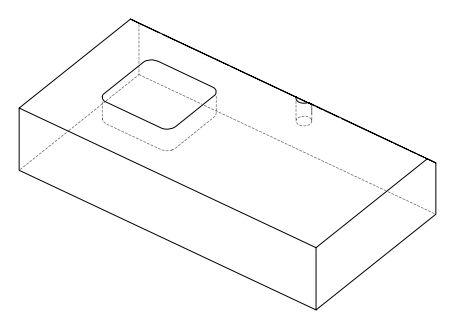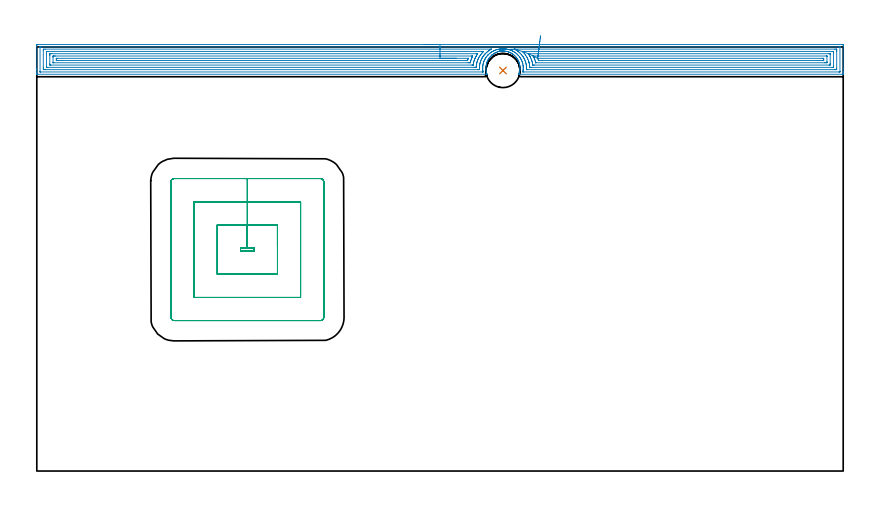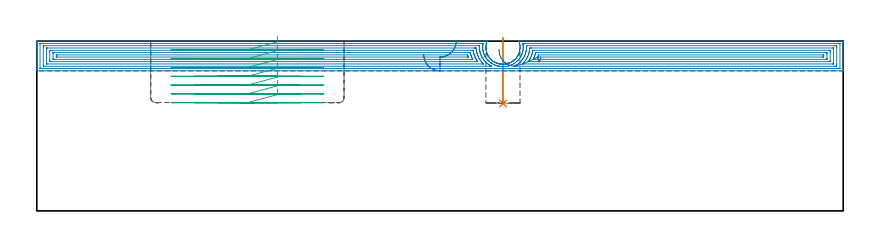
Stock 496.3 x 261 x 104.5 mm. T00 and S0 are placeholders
(PLAN: 3 operations, 2 tool changes, 40.4 min)
(1 INDEXABLE_INSERT_DRILL_BLIND_HOLE_FROM_SOLID | STEP1POCKET | NXT0302_013 | 0.16 min | 13191 mm3)
(2 AREA_MILL | FG_CHAMFER_SURFACE | UGT0205_001 | 27.61 min | 81524 mm3)
(3 MILL_RECTANGULAR_POCKET | POCKET_RECTANGULAR_STRAIGHT | NXT0201_007 | Follow Part, ap 6.25, ae 75% | 12.65 min | 499092 mm3)
(TOOL NXT0302_013 | Index. Insert Drill 21mm [880-D2100L25-05] | D21 PA176 FL105 Z2)
(TOOL UGT0205_001 | Chamfer Mill 20 x 3 x 45 deg. | D20 FL50 Z2)
(TOOL NXT0201_007 | ENDMILL 25mm [R216.25-25050GCK54P 1620] | D25 R3 FL54 Z5)
(OP 1 INDEXABLE_INSERT_DRILL_BLIND_HOLE_FROM_SOLID)
G17 G21 G94 G90
T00 M6
G54
G17 G0 G90 X286.9 Y246.5 S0 M3
G43 Z114.5 H1
G94 G81 G98 Z66.1 F250. R106.5
G80
M5
M2
(OP 2 AREA_MILL)
G17 G21 G94 G90
T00 M6
G54
G17 G0 G90 X238.15 Y262.5 S1061 M3
G43 Z114.5 H0
Z96.2
G94 G1 X238.188 Z95.328 F250.
X238.302 Z94.464
X238.491 Z93.612
X238.753 Z92.78
X239.087 Z91.974
X239.49 Z91.2
X239.959 Z90.464
X240.49 Z89.772
X241.079 Z89.129
X241.722 Z88.54
X242.414 Z88.008
X243.15 Z87.54
X243.924 Z87.137
X244.73 Z86.803
X245.562 Z86.541
X246.414 Z86.352
X247.278 Z86.238
X248.15 Z86.2
X495.678
X496.066 Y262.497 Z86.202
X496.29 Y262.493 Z86.205
X496.295 Y262.116 Z86.581
X496.3 Y261.506 Z87.191
Y247.823 Z100.872
Y245.803 Z102.893
Y245.46 Z103.234
Y244.775 Z103.925
Y244.5 Z104.199
X496.298 Y244.348 Z104.344
X496.29 Y244.202 Z104.488
X496.125 Y244.2 Z104.5
X296.851
X296.703 Y244.203 Z104.489
X296.729 Y244.305 Z104.389
X296.75 Y244.375 Z104.325
X296.868 Y244.72 Z103.98
X297.004 Y245.167 Z103.533
X297.118 Y245.612 Z103.088
X297.213 Y246.058 Z102.642
X297.279 Y246.429 Z102.271
X297.335 Y246.949 Z101.751
X297.387 Y247.84 Z100.86
X297.362 Y248.731 Z99.969
X297.279 Y249.571 Z99.129
X297.27 Y249.622 Z99.077
X297.082 Y250.513 Z98.186
X296.966 Y250.96 Z97.739
X296.825 Y251.403 Z97.294
X296.753 Y251.597 Z97.1
X296.66 Y251.851 Z96.847
X296.477 Y252.295 Z96.404
X296.386 Y252.498 Z96.202
X296.211 Y252.845 Z95.855
X296.024 Y253.186 Z95.513
X295.766 Y253.612 Z95.085
X295.651 Y253.788 Z94.907
X295.57 Y253.915 Z94.784
X295.493 Y254.033 Z94.666
X295.112 Y254.528 Z94.171
X294.998 Y254.665 Z94.032
X294.749 Y254.968 Z93.731
X294.706 Y255.016 Z93.684
X294.6 Y255.136 Z93.564
X294.234 Y255.503 Z93.196
X293.857 Y255.86 Z92.84
X293.706 Y255.992 Z92.708
X293.426 Y256.213 Z92.486
X293.35 Y256.272 Z92.424
X293.265 Y256.34 Z92.358
X293.223 Y256.372 Z92.328
X293.128 Y256.441 Z92.258
X292.813 Y256.671 Z92.025
X292.698 Y256.75 Z91.948
X292.68 Y256.761 Z91.937
X292.312 Y256.988 Z91.708
X292.073 Y257.126 Z91.571
X291.92 Y257.215 Z91.483
X291.531 Y257.414 Z91.285
X291.49 Y257.435 Z91.264
X291.027 Y257.651 Z91.046
X290.82 Y257.733 Z90.967
X290.596 Y257.819 Z90.878
X290.582 Y257.825 Z90.873
X290.387 Y257.894 Z90.805
X290.133 Y257.983 Z90.715
X289.688 Y258.116 Z90.583
X289.24 Y258.229 Z90.468
X288.833 Y258.314 Z90.386
X288.794 Y258.322 Z90.378
X288.347 Y258.394 Z90.306
X288.087 Y258.424 Z90.275
X287.9 Y258.446 Z90.253
X287.454 Y258.476 Z90.214
X287.281 Y258.479 Z90.205
X287.28 Y258.48 Z90.204
X287.007 Y258.491 Z90.199
X286.741 Y258.488 Z90.205
X286.575 Y258.486 Z90.206
X286.56 Z90.207
X286.537 Y258.485 Z90.209
X286.51 Y258.482
X286.449 Y258.479 Z90.213
X286.289 Y258.47 Z90.22
X286.113 Y258.462 Z90.233
X285.667 Y258.417 Z90.275
X285.22 Y258.357 Z90.341
X285.058 Y258.328 Z90.372
X285.002 Y258.318 Z90.382
X284.788 Y258.276 Z90.419
X284.774 Y258.274 Z90.422
X284.385 Y258.186 Z90.514
X284.326 Y258.172 Z90.527
X283.88 Y258.048 Z90.649
X283.432 Y257.901 Z90.795
X283.09 Y257.777 Z90.923
X282.987 Y257.739 Z90.961
X282.864 Y257.689 Z91.011
X282.75 Y257.641 Z91.058
X282.554 Y257.546 Z91.15
X282.33 Y257.441 Z91.259
X282.094 Y257.327 Z91.371
X282.035 Y257.295 Z91.403
X281.809 Y257.17 Z91.525
X281.644 Y257.081 Z91.617
X281.201 Y256.815 Z91.883
X281.102 Y256.75 Z91.948
X280.676 Y256.445 Z92.253
X280.448 Y256.272 Z92.426
X280.307 Y256.166 Z92.533
X280.181 Y256.058 Z92.641
X280.091 Y255.98 Z92.716
X280.022 Y255.922 Z92.777
X279.948 Y255.859 Z92.84
X279.414 Y255.356 Z93.344
X279.227 Y255.152 Z93.547
X279.183 Y255.103 Z93.593
X279.128 Y255.044 Z93.654
X279.058 Y254.968 Z93.731
X278.521 Y254.322 Z94.376
X278.343 Y254.077 Z94.621
X278.151 Y253.788 Z94.91
X278.049 Y253.636 Z95.063
X277.775 Y253.186 Z95.513
X277.628 Y252.922 Z95.778
X277.329 Y252.296 Z96.404
X277.14 Y251.852 Z96.848
X276.979 Y251.404 Z97.295
X276.734 Y250.622 Z98.078
X276.71 Y250.513 Z98.187
X276.539 Y249.622 Z99.078
X276.438 Y248.731 Z99.969
X276.413 Y247.84 Z100.86
X276.465 Y246.949 Z101.751
X276.59 Y246.058 Z102.642
X276.655 Y245.718 Z102.982
X276.734 Y245.378 Z103.322
X276.796 Y245.167 Z103.533
X277.084 Y244.276 Z104.423
X277.105 Y244.218 Z104.48
X277.109 Y244.2 Z104.498
X276.747 Z104.5
X0.175
X0.01 Y244.202 Z104.488
X0.002 Y244.348 Z104.344
X0. Y244.5 Z104.199
Y244.775 Z103.925
Y245.46 Z103.234
Y246.68 Z102.017
Y247.214 Z101.481
Y247.823 Z100.872
Y261.849 Z86.848
X0.003 Y262.116 Z86.581
X0.01 Y262.493 Z86.205
X0.234 Y262.497 Z86.202
X0.622 Y262.5 Z86.2
X248.15
Y261.086 Z87.614
X493.891 Y261.085 Z87.615
X494.049 Y261.084 Z87.616
X494.246 Y261.08 Z87.62
X494.288 Y261.079 Z87.621
X494.293 Y261.052 Z87.648
X494.296 Y261.019 Z87.681
X494.299 Y260.839 Z87.861
X494.3 Y245.936 Z102.764
X494.298 Y245.802 Z102.898
X494.294 Y245.696 Z103.004
X494.29 Y245.629 Z103.071
X494.258 Y245.621 Z103.079
X493.891 Y245.616 Z103.084
X493.734 Y245.615 Z103.085
X299.822
X299.245 Y245.62 Z103.08
X299.158 Y245.621 Z103.079
X299.171 Y245.716 Z102.984
X299.2 Y245.898 Z102.802
X299.246 Y246.18 Z102.52
X299.265 Y246.337 Z102.363
X299.332 Y246.972 Z101.728
X299.347 Y247.214 Z101.486
X299.376 Y247.805 Z100.895
X299.373 Y248.09 Z100.61
X299.356 Y248.701 Z99.999
X299.335 Y248.967 Z99.733
X299.268 Y249.665 Z99.035
X299.236 Y249.844 Z98.856
X299.085 Y250.603 Z98.097
X299.06 Y250.72 Z97.98
X299.053 Y250.752 Z97.948
X298.918 Y251.234 Z97.466
X298.804 Y251.597 Z97.103
X298.664 Y252.01 Z96.69
X298.476 Y252.473 Z96.227
X298.192 Y253.121 Z95.579
X298.073 Y253.35 Z95.35
X297.945 Y253.592 Z95.108
X297.558 Y254.227 Z94.473
X297.298 Y254.627 Z94.073
X296.935 Y255.103 Z93.597
X296.405 Y255.75 Z92.95
X296.193 Y255.98 Z92.72
X295.856 Y256.319 Z92.381
X295.511 Y256.648 Z92.052
X295.277 Y256.856 Z91.844
X294.617 Y257.377 Z91.323
X294.125 Y257.733 Z90.967
X293.724 Y257.986 Z90.714
X293.327 Y258.22 Z90.48
X292.83 Y258.493 Z90.207
X292.783 Y258.517 Z90.183
X292.593 Y258.61 Z90.09
X291.937 Y258.905 Z89.795
X291.438 Y259.099 Z89.601
X291.043 Y259.236 Z89.464
X290.208 Y259.486 Z89.214
X290.149 Y259.502 Z89.198
X290.129 Y259.507 Z89.193
X289.256 Y259.69 Z89.01
X289.006 Y259.731 Z88.969
X288.362 Y259.819 Z88.881
X287.986 Y259.855 Z88.845
X287.469 Y259.889 Z88.811
X287.044 Y259.903 Z88.797
X286.575 Y259.897 Z88.803
X286.174 Y259.88 Z88.82
X285.681 Y259.843 Z88.857
X285.351 Y259.811 Z88.889
X284.788 Y259.731 Z88.969
X284.577 Y259.694 Z89.006
X283.894 Y259.558 Z89.142
X283.835 Y259.545 Z89.155
X283.592 Y259.486 Z89.214
X283.131 Y259.359 Z89.341
X283.074 Y259.342 Z89.358
X283.001 Y259.318 Z89.382
X282.466 Y259.134 Z89.566
X282.107 Y259.002 Z89.698
X281.823 Y258.888 Z89.812
X281.213 Y258.614 Z90.086
X281.205 Y258.61 Z90.09
X280.629 Y258.306 Z90.394
X280.32 Y258.133 Z90.567
X280.067 Y257.981 Z90.719
X279.673 Y257.733 Z90.967
X279.527 Y257.635 Z91.065
X279.49 Y257.609 Z91.091
X279.426 Y257.562 Z91.138
X279.021 Y257.254 Z91.446
X278.52 Y256.856 Z91.844
X278.07 Y256.434 Z92.266
X277.639 Y256.018 Z92.682
X277.62 Y255.998 Z92.702
X277.603 Y255.98 Z92.72
X277.21 Y255.524 Z93.176
X276.852 Y255.103 Z93.597
X276.804 Y255.046 Z93.654
X276.745 Y254.97 Z93.73
X276.441 Y254.525 Z94.175
X276.242 Y254.227 Z94.473
X275.852 Y253.588 Z95.112
X275.767 Y253.433 Z95.267
X275.726 Y253.35 Z95.35
X275.485 Y252.834 Z95.866
X275.326 Y252.473 Z96.227
X275.219 Y252.218 Z96.482
X274.992 Y251.597 Z97.103
X274.984 Y251.572 Z97.128
X274.958 Y251.492 Z97.208
X274.782 Y250.893 Z97.807
X274.741 Y250.72 Z97.98
X274.63 Y250.166 Z98.534
X274.573 Y249.844 Z98.856
X274.514 Y249.402 Z99.298
X274.468 Y248.967 Z99.733
X274.443 Y248.596 Z100.104
X274.43 Y248.09 Z100.61
X274.427 Y247.734 Z100.966
X274.456 Y247.214 Z101.486
X274.485 Y246.801 Z101.899
X274.547 Y246.337 Z102.363
X274.624 Y245.788 Z102.912
X274.637 Y245.689 Z103.011
X274.644 Y245.629 Z103.071
X274.615 Y245.621 Z103.079
X274.433 Y245.619 Z103.081
X274.065 Y245.615 Z103.085
X2.409
X2.251 Y245.616 Z103.084
X2.054 Y245.62 Z103.08
X2.012 Y245.621 Z103.079
X2.007 Y245.648 Z103.052
X2.004 Y245.681 Z103.019
X2.001 Y245.861 Z102.839
X2. Y260.764 Z87.936
X2.002 Y260.898 Z87.802
X2.006 Y261.004 Z87.696
X2.01 Y261.071 Z87.629
X2.042 Y261.079 Z87.621
X2.409 Y261.084 Z87.616
X2.566 Y261.085 Z87.615
X248.15 Y261.086 Z87.614
Y259.672 Z89.028
X279.426 Y259.671 Z89.029
X279.615 Y259.67 Z89.03
X279.741 Y259.668 Z89.032
X279.815 Y259.665 Z89.035
X279.643 Y259.565 Z89.135
X279.505 Y259.486 Z89.214
X279.454 Y259.459 Z89.241
X279.426 Y259.443 Z89.257
X278.894 Y259.132 Z89.568
X278.533 Y258.91 Z89.79
X278.349 Y258.79 Z89.91
X278.088 Y258.61 Z90.09
X277.639 Y258.279 Z90.421
X277.331 Y258.035 Z90.665
X276.959 Y257.733 Z90.967
X276.846 Y257.635 Z91.065
X276.745 Y257.544 Z91.156
X276.39 Y257.205 Z91.495
X276.033 Y256.856 Z91.844
X275.944 Y256.766 Z91.934
X275.852 Y256.665 Z92.035
X275.531 Y256.295 Z92.405
X275.263 Y255.98 Z92.72
X275.127 Y255.814 Z92.886
X274.958 Y255.601 Z93.099
X274.751 Y255.307 Z93.393
X274.613 Y255.103 Z93.597
X274.399 Y254.775 Z93.925
X274.065 Y254.235 Z94.465
X274.061 Y254.23 Z94.47
X273.877 Y253.883 Z94.817
X273.76 Y253.649 Z95.051
X273.619 Y253.35 Z95.35
X273.482 Y253.045 Z95.655
X273.241 Y252.473 Z96.227
X273.222 Y252.424 Z96.276
X273.171 Y252.283 Z96.417
X273. Y251.765 Z96.935
X272.948 Y251.597 Z97.103
X272.799 Y251.085 Z97.615
X272.722 Y250.72 Z97.98
X272.65 Y250.355 Z98.345
X272.565 Y249.844 Z98.856
X272.53 Y249.596 Z99.104
X272.464 Y248.967 Z99.733
X272.45 Y248.797 Z99.903
X272.426 Y248.09 Z100.61
X272.423 Y247.947 Z100.753
X272.451 Y247.044 Z101.656
X272.277 Y247.035 Z101.665
X271.571 Y247.03 Z101.67
X271.384 Y247.029 Z101.671
X5.09
X4.383 Y247.03 Z101.67
X4.196 Y247.032 Z101.668
X4.017 Y247.035 Z101.665
X4.009 Y247.214 Z101.486
X4.002 Y247.404 Z101.296
X4. Y248.09 Z100.61
Y248.283 Z100.417
X4.001 Y258.801 Z89.899
X4.01 Y259.486 Z89.214
X4.014 Y259.665 Z89.035
X5.09 Y259.671 Z89.029
X248.15 Y259.672 Z89.028
Y258.257 Z90.443
X274.065
X274.425 Y258.256 Z90.444
X274.914 Y258.251 Z90.449
X274.958 Y258.25 Z90.45
X274.959 Y258.233 Z90.467
X274.958 Y258.224 Z90.476
X274.708 Y257.978 Z90.722
X274.463 Y257.733 Z90.967
X274.27 Y257.532 Z91.168
X274.065 Y257.311 Z91.389
X273.851 Y257.066 Z91.634
X273.673 Y256.856 Z91.844
X273.449 Y256.584 Z92.116
X273.171 Y256.237 Z92.463
X273.063 Y256.086 Z92.614
X272.989 Y255.98 Z92.72
X272.708 Y255.557 Z93.143
X272.416 Y255.103 Z93.597
X272.363 Y255.019 Z93.681
X272.277 Y254.875 Z93.825
X272.046 Y254.454 Z94.246
X271.929 Y254.227 Z94.473
X271.754 Y253.863 Z94.837
X271.52 Y253.35 Z95.35
X271.479 Y253.257 Z95.443
X271.384 Y253.027 Z95.673
X271.233 Y252.621 Z96.079
X271.183 Y252.473 Z96.227
X271.015 Y251.958 Z96.742
X270.908 Y251.597 Z97.103
X270.818 Y251.276 Z97.424
X270.7 Y250.72 Z97.98
X270.666 Y250.548 Z98.152
X270.549 Y249.844 Z98.856
X270.542 Y249.793 Z98.907
X270.49 Y249.338 Z99.362
X270.457 Y249. Z99.7
X270.455 Y248.967 Z99.733
X270.429 Y248.556 Z100.144
X270.423 Y248.461 Z100.239
X270.308 Y248.45 Z100.25
X270.127 Y248.447 Z100.253
X269.597 Y248.444 Z100.256
X269.237 Y248.443 Z100.257
X6.517
X6.144 Y248.445 Z100.255
X6.078 Y248.446 Z100.254
X6.016 Y248.449 Z100.251
X6.01 Y248.539 Z100.161
X6. Y248.95 Z99.75
Y248.967 Z99.733
X6.001 Y258.163 Z90.537
X6.003 Y258.217 Z90.483
X6.006 Y258.243 Z90.457
X6.009 Y258.25 Z90.45
X6.023 Y258.252 Z90.448
X6.164 Y258.256 Z90.444
X6.343 Y258.257 Z90.443
X248.15
Y256.843 Z91.857
X270.49
X271.336 Y256.836 Z91.864
X271.014 Y256.342 Z92.358
X270.779 Y255.98 Z92.72
X270.668 Y255.805 Z92.895
X270.49 Y255.517 Z93.183
X270.338 Y255.252 Z93.448
X270.257 Y255.103 Z93.597
X270.032 Y254.676 Z94.024
X269.815 Y254.227 Z94.473
X269.746 Y254.08 Z94.62
X269.597 Y253.745 Z94.955
X269.482 Y253.463 Z95.237
X269.439 Y253.35 Z95.35
X269.247 Y252.817 Z95.883
X269.131 Y252.473 Z96.227
X269.029 Y252.154 Z96.546
X268.866 Y251.597 Z97.103
X268.833 Y251.469 Z97.231
X268.703 Y250.859 Z97.841
X268.681 Y250.742 Z97.958
X268.677 Y250.72 Z97.98
X268.557 Y249.986 Z98.714
X268.54 Y249.895 Z98.805
X268.534 Y249.871 Z98.829
X268.52 Y249.864 Z98.836
X268.469 Y249.862 Z98.838
X268.249 Y249.859 Z98.841
X267.809 Y249.857 Z98.843
X8.65
X8.222 Y249.861 Z98.839
X8.017 Y249.864 Z98.836
X8.01 Y249.981 Z98.719
X8.001 Y250.494 Z98.206
X8. Y255.755 Z92.945
X8.001 Y255.98 Z92.72
X8.006 Y256.626 Z92.074
X8.014 Y256.836 Z91.864
X8.224 Y256.839 Z91.861
X8.678 Y256.843 Z91.857
X248.15
Y255.429 Z93.271
X267.478
X267.809 Y255.427 Z93.273
X268.141 Y255.424 Z93.276
X268.234 Y255.422 Z93.278
X268.268 Y255.415 Z93.285
X268.021 Y254.896 Z93.804
X267.809 Y254.442 Z94.258
X267.743 Y254.292 Z94.408
X267.716 Y254.227 Z94.473
X267.492 Y253.662 Z95.038
X267.375 Y253.35 Z95.35
X267.257 Y253.015 Z95.685
X267.077 Y252.473 Z96.227
X267.039 Y252.352 Z96.348
X266.916 Y251.935 Z96.765
X266.848 Y251.663 Z97.037
X266.833 Y251.597 Z97.103
X266.791 Y251.408 Z97.292
X266.769 Y251.321 Z97.379
X266.759 Y251.284 Z97.416
X266.685 Y251.278 Z97.422
X266.352 Y251.274 Z97.426
X266.022 Y251.272 Z97.428
X265.46 Y251.271 Z97.429
X10.451 Y251.272 Z97.428
X10.119 Y251.275 Z97.425
X10.026 Y251.278 Z97.422
X10.01 Y251.28 Z97.42
X10.007 Y251.295 Z97.405
X10.003 Y251.331 Z97.369
X10.001 Y251.449 Z97.251
X10. Y251.597 Z97.103
X10.001 Y254.669 Z94.031
X10.006 Y255.103 Z93.597
X10.01 Y255.324 Z93.376
X10.018 Y255.422 Z93.278
X10.124 Y255.425 Z93.275
X10.451 Y255.427 Z93.273
X11.013 Y255.429 Z93.271
X11.345
X248.15
Y254.015 Z94.685
X265.345 Y254.014 Z94.686
X265.458 Y254.013 Z94.687
X265.514 Y254.01 Z94.69
X265.532 Y254.008 Z94.692
X265.531 Y254. Z94.7
X265.491 Y253.871 Z94.829
X265.31 Y253.35 Z95.35
X265.265 Y253.217 Z95.483
X265.129 Y252.805 Z95.895
X265.09 Y252.709 Z95.991
X265.08 Y252.691 Z96.009
X265.073 Y252.69 Z96.01
X265.02 Y252.687 Z96.013
X264.912 Y252.686 Z96.014
X12.916
X12.239 Y252.689 Z96.011
X12.015 Y252.692 Z96.008
X12.01 Y252.697 Z96.003
X12.003 Y252.704 Z95.996
X12.001 Y253.35 Z95.35
Y253.583 Z95.117
X12.005 Y253.818 Z94.882
X12.01 Y253.973 Z94.727
X12.015 Y254.009 Z94.691
X12.028 Y254.01 Z94.69
X12.069 Y254.012 Z94.688
X12.239 Y254.014 Z94.686
X12.455 Y254.015 Z94.685
X248.15
X249.022 Z94.723
X249.887 Z94.837
X250.738 Z95.026
X251.57 Z95.288
X252.376 Z95.622
X253.15 Z96.025
X253.886 Z96.494
X254.578 Z97.025
X255.221 Z97.614
X255.81 Z98.257
X256.342 Z98.95
X256.81 Z99.685
X257.213 Z100.459
X257.547 Z101.265
X257.809 Z102.097
X257.998 Z102.949
X258.112 Z103.814
X258.15 Z104.685
G0 X284.482 Y259.204 Z99.508
G1 X284.478 Z98.635
X284.55 Y259.207 Z97.766
X284.697 Y259.214 Z96.906
X284.918 Y259.225 Z96.062
X285.212 Y259.24 Z95.241
X285.577 Y259.257 Z94.449
X286.009 Y259.278 Z93.691
X286.505 Y259.302 Z92.974
X287.062 Y259.329 Z92.303
X287.675 Y259.359 Z91.683
X288.34 Y259.391 Z91.119
X289.051 Y259.426 Z90.615
X289.804 Y259.463 Z90.175
X290.591 Y259.501 Z89.803
X291.409 Y259.541 Z89.501
X292.249 Y259.581 Z89.271
X293.107 Y259.623 Z89.115
X293.974 Y259.665 Z89.035
X294.014 Y259.667 Z89.033
X294.114 Y259.67 Z89.03
X294.24 Y259.671 Z89.029
X294.429 Y259.672 Z89.028
X491.21 Y259.671 Z89.029
X491.917 Y259.67 Z89.03
X492.104 Y259.668 Z89.032
X492.283 Y259.665 Z89.035
X492.291 Y259.486 Z89.214
X492.298 Y259.296 Z89.404
X492.3 Y258.61 Z90.09
Y258.417 Z90.283
X492.299 Y247.899 Z100.801
X492.29 Y247.214 Z101.486
X492.286 Y247.035 Z101.665
X491.21 Y247.029 Z101.671
X301.766
X301.577 Y247.03 Z101.67
X301.452 Y247.032 Z101.668
X301.36 Y247.035 Z101.665
X301.356 Y247.077 Z101.623
X301.359 Y247.214 Z101.486
X301.369 Y247.604 Z101.096
X301.37 Y248.09 Z100.61
X301.363 Y248.486 Z100.214
X301.336 Y248.967 Z99.733
X301.298 Y249.427 Z99.273
X301.249 Y249.844 Z98.856
X301.133 Y250.465 Z98.235
X301.074 Y250.72 Z97.98
X300.873 Y251.566 Z97.134
X300.859 Y251.61 Z97.09
X300.552 Y252.473 Z96.227
X300.352 Y252.984 Z95.716
X300.183 Y253.35 Z95.35
X299.979 Y253.782 Z94.918
X299.728 Y254.227 Z94.473
X299.397 Y254.798 Z93.902
X299.196 Y255.103 Z93.597
X299.085 Y255.266 Z93.434
X298.528 Y255.98 Z92.72
X298.192 Y256.39 Z92.31
X297.767 Y256.856 Z91.844
X297.298 Y257.317 Z91.383
X296.846 Y257.733 Z90.967
X296.405 Y258.089 Z90.611
X296.108 Y258.319 Z90.381
X295.715 Y258.61 Z90.09
X295.511 Y258.753 Z89.947
X295.078 Y259.035 Z89.665
X294.617 Y259.301 Z89.399
X293.974 Y259.665 Z89.035
X298.831 Y258.251 Z90.449
X298.843 Y258.252 Z90.448
X299.085 Y258.255 Z90.445
X299.445 Y258.257 Z90.443
X489.783
X490.157 Y258.255 Z90.445
X490.222 Y258.254 Z90.446
X490.284 Y258.251 Z90.449
X490.29 Y258.161 Z90.539
X490.3 Y257.75 Z90.95
Y257.733 Z90.967
X490.299 Y248.537 Z100.163
X490.297 Y248.483 Z100.217
X490.294 Y248.457 Z100.243
X490.291 Y248.45 Z100.25
X490.277 Y248.448 Z100.252
X490.136 Y248.444 Z100.256
X489.957 Y248.443 Z100.257
X304.447
X304.087 Y248.444 Z100.256
X303.554 Y248.448 Z100.252
X303.385 Y248.45 Z100.25
X303.345 Y248.967 Z99.733
X303.326 Y249.19 Z99.51
X303.254 Y249.844 Z98.856
X303.203 Y250.187 Z98.513
X303.095 Y250.72 Z97.98
X302.968 Y251.294 Z97.406
X302.89 Y251.597 Z97.103
X302.84 Y251.781 Z96.919
X302.66 Y252.358 Z96.342
X302.62 Y252.473 Z96.227
X302.599 Y252.533 Z96.167
X302.278 Y253.35 Z95.35
X301.983 Y254.014 Z94.686
X301.876 Y254.227 Z94.473
X301.766 Y254.438 Z94.262
X301.376 Y255.103 Z93.597
X300.873 Y255.906 Z92.794
X300.819 Y255.98 Z92.72
X300.656 Y256.193 Z92.507
X300.125 Y256.856 Z91.844
X299.979 Y257.033 Z91.667
X299.338 Y257.733 Z90.967
X299.085 Y257.991 Z90.709
X298.936 Y258.141 Z90.559
X298.861 Y258.219 Z90.481
X298.831 Y258.251 Z90.449
X302.469 Y256.836 Z91.864
X302.66 Y256.843 Z91.857
X302.674
X487.65
X488.078 Y256.839 Z91.861
X488.283 Y256.836 Z91.864
X488.29 Y256.719 Z91.981
X488.299 Y256.206 Z92.494
X488.3 Y250.946 Z97.754
X488.299 Y250.72 Z97.98
X488.294 Y250.074 Z98.626
X488.286 Y249.864 Z98.836
X488.076 Y249.861 Z98.839
X487.622 Y249.857 Z98.843
X306.234
X305.341 Y249.86 Z98.84
X305.322 Y249.862 Z98.838
X305.274 Y249.891 Z98.809
X305.264 Y249.919 Z98.781
X305.117 Y250.72 Z97.98
X305.065 Y250.991 Z97.709
X304.917 Y251.597 Z97.103
X304.776 Y252.151 Z96.549
X304.668 Y252.473 Z96.227
X304.447 Y253.118 Z95.582
X304.359 Y253.35 Z95.35
X304.305 Y253.49 Z95.21
X303.979 Y254.227 Z94.473
X303.844 Y254.519 Z94.181
X303.554 Y255.09 Z93.61
X303.536 Y255.12 Z93.58
X303.011 Y255.98 Z92.72
X302.66 Y256.537 Z92.163
X302.533 Y256.72 Z91.98
X302.512 Y256.754 Z91.946
X302.469 Y256.836 Z91.864
X305.524 Y255.421 Z93.279
X305.529 Y255.422 Z93.278
X305.571 Y255.425 Z93.275
X305.903 Y255.428 Z93.272
X485.849
X486.181 Y255.425 Z93.275
X486.274 Y255.422 Z93.278
X486.291 Y255.42 Z93.28
X486.294 Y255.405 Z93.295
X486.297 Y255.369 Z93.331
X486.299 Y255.251 Z93.449
X486.3 Y255.103 Z93.597
X486.299 Y252.031 Z96.669
X486.294 Y251.597 Z97.103
X486.29 Y251.376 Z97.324
X486.282 Y251.278 Z97.422
X486.176 Y251.275 Z97.425
X485.849 Y251.273 Z97.427
X485.287 Y251.271 Z97.429
X484.955
X307.128 Y251.272 Z97.428
X307.081 Y251.273 Z97.427
X307.053 Y251.275 Z97.425
X307.043 Y251.277 Z97.423
X307.035 Y251.296 Z97.404
X306.99 Y251.458 Z97.242
X306.954 Y251.597 Z97.103
X306.898 Y251.822 Z96.878
X306.719 Y252.473 Z96.227
X306.527 Y253.063 Z95.637
X306.423 Y253.35 Z95.35
X306.234 Y253.86 Z94.84
X306.078 Y254.227 Z94.473
X305.964 Y254.492 Z94.208
X305.673 Y255.103 Z93.597
X305.597 Y255.259 Z93.441
X305.55 Y255.356 Z93.344
X305.526 Y255.411 Z93.289
X305.524 Y255.421 Z93.279
X308.258 Y254.01 Z94.69
X308.26 Y254.012 Z94.688
X308.28 Y254.014 Z94.686
X308.322
X308.407 Y254.015 Z94.685
X483.384 Y254.014 Z94.686
X484.062 Y254.011 Z94.689
X484.285 Y254.008 Z94.692
X484.29 Y254.003 Z94.697
X484.297 Y253.996 Z94.704
X484.299 Y253.35 Z95.35
Y253.117 Z95.583
X484.295 Y252.882 Z95.818
X484.29 Y252.727 Z95.973
X484.285 Y252.691 Z96.009
X484.272 Y252.69 Z96.01
X484.231 Y252.688 Z96.012
X484.062 Y252.686 Z96.014
X483.846 Y252.685 Z96.015
X308.818 Y252.686 Z96.014
X308.759 Y252.687 Z96.013
X308.727 Y252.69 Z96.01
X308.716 Y252.692 Z96.008
X308.706 Y252.717 Z95.983
X308.593 Y253.036 Z95.664
X308.256 Y253.996 Z94.704
X308.258 Y254.01 Z94.69
X308.34 Y254.651 Z94.103
X308.428 Y255.339 Z93.575
X308.522 Y256.071 Z93.109
X308.62 Y256.84 Z92.709
X308.722 Y257.641 Z92.379
X308.828 Y258.467 Z92.12
X308.936 Y259.313 Z91.934
X309.046 Y260.171 Z91.824
X309.157 Y261.036 Z91.79
X309.267 Y261.9 Z91.831
X309.377 Y262.758 Z91.948
X309.485 Y263.602 Z92.141
X309.59 Y264.426 Z92.406
X309.692 Y265.224 Z92.744
X309.79 Y265.99 Z93.15
X309.883 Y266.718 Z93.621
X309.971 Y267.402 Z94.155
X310.052 Y268.038 Z94.747
G0 Z114.5
M5
M2
(OP 3 MILL_RECTANGULAR_POCKET)
G17 G21 G94 G90
T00 M6
G54
G17 G0 G90 X148.1 Y138.598 S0 M3
G43 Z114.5 H1
Z107.5
G94 G1 Y151.5 Z104.043 F250.
X129.6 Z99.086
Y137.25
X125.35 F500.
Y135.35
X133.85
Y137.25
X129.6
Y151.5
X111.1
Y121.1
X148.1
Y151.5
X129.6
Y165.75
X96.85
Y106.85
X162.35
Y165.75
X129.6
Y180.
X84.6
G3 X82.6 Y178. R2.
G1 Y94.6
G3 X84.6 Y92.6 R2.
G1 X174.6
G3 X176.6 Y94.6 R2.
G1 Y178.
G3 X174.6 Y180. R2.
G1 X129.6
X128.6
G0 X148.1 Y138.598 Z102.086
G1 Y151.5 Z98.628 F250.
X129.6 Z93.671
Y137.25
X125.35 F500.
Y135.35
X133.85
Y137.25
X129.6
Y151.5
X111.1
Y121.1
X148.1
Y151.5
X129.6
Y165.75
X96.85
Y106.85
X162.35
Y165.75
X129.6
Y180.
X84.6
G3 X82.6 Y178. R2.
G1 Y94.6
G3 X84.6 Y92.6 R2.
G1 X174.6
G3 X176.6 Y94.6 R2.
G1 Y178.
G3 X174.6 Y180. R2.
G1 X129.6
X128.6
G0 X148.1 Y138.598 Z96.671
G1 Y151.5 Z93.214 F250.
X129.6 Z88.257
Y137.25
X125.35 F500.
Y135.35
X133.85
Y137.25
X129.6
Y151.5
X111.1
Y121.1
X148.1
Y151.5
X129.6
Y165.75
X96.85
Y106.85
X162.35
Y165.75
X129.6
Y180.
X84.6
G3 X82.6 Y178. R2.
G1 Y94.6
G3 X84.6 Y92.6 R2.
G1 X174.6
G3 X176.6 Y94.6 R2.
G1 Y178.
G3 X174.6 Y180. R2.
G1 X129.6
X128.6
G0 X148.1 Y138.598 Z91.257
G1 Y151.5 Z87.8 F250.
X129.6 Z82.843
Y137.25
X125.35 F500.
Y135.35
X133.85
Y137.25
X129.6
Y151.5
X111.1
Y121.1
X148.1
Y151.5
X129.6
Y165.75
X96.85
Y106.85
X162.35
Y165.75
X129.6
Y180.
X84.6
G3 X82.6 Y178. R2.
G1 Y94.6
G3 X84.6 Y92.6 R2.
G1 X174.6
G3 X176.6 Y94.6 R2.
G1 Y178.
G3 X174.6 Y180. R2.
G1 X129.6
X128.6
G0 X148.1 Y138.598 Z85.843
G1 Y151.5 Z82.386 F250.
X129.6 Z77.429
Y137.25
X125.35 F500.
Y135.35
X133.85
Y137.25
X129.6
Y151.5
X111.1
Y121.1
X148.1
Y151.5
X129.6
Y165.75
X96.85
Y106.85
X162.35
Y165.75
X129.6
Y180.
X84.6
G3 X82.6 Y178. R2.
G1 Y94.6
G3 X84.6 Y92.6 R2.
G1 X174.6
G3 X176.6 Y94.6 R2.
G1 Y178.
G3 X174.6 Y180. R2.
G1 X129.6
X128.6
G0 X148.1 Y138.598 Z80.429
G1 Y151.5 Z76.971 F250.
X129.6 Z72.014
Y137.25
X125.35 F500.
Y135.35
X133.85
Y137.25
X129.6
Y151.5
X111.1
Y121.1
X148.1
Y151.5
X129.6
Y165.75
X96.85
Y106.85
X162.35
Y165.75
X129.6
Y180.
X84.6
G3 X82.6 Y178. R2.
G1 Y94.6
G3 X84.6 Y92.6 R2.
G1 X174.6
G3 X176.6 Y94.6 R2.
G1 Y178.
G3 X174.6 Y180. R2.
G1 X129.6
X128.6
G0 X148.1 Y138.598 Z75.014
G1 Y151.5 Z71.557 F250.
X129.6 Z66.6
Y137.25
X125.35 F500.
Y135.35
X133.85
Y137.25
X129.6
Y151.5
X111.1
Y121.1
X148.1
Y151.5
X129.6
Y165.75
X96.85
Y106.85
X162.35
Y165.75
X129.6
Y180.
X84.6
G3 X82.6 Y178. R2.
G1 Y94.6
G3 X84.6 Y92.6 R2.
G1 X174.6
G3 X176.6 Y94.6 R2.
G1 Y178.
G3 X174.6 Y180. R2.
G1 X129.6
X128.6
G0 Z114.5
M5
M2
